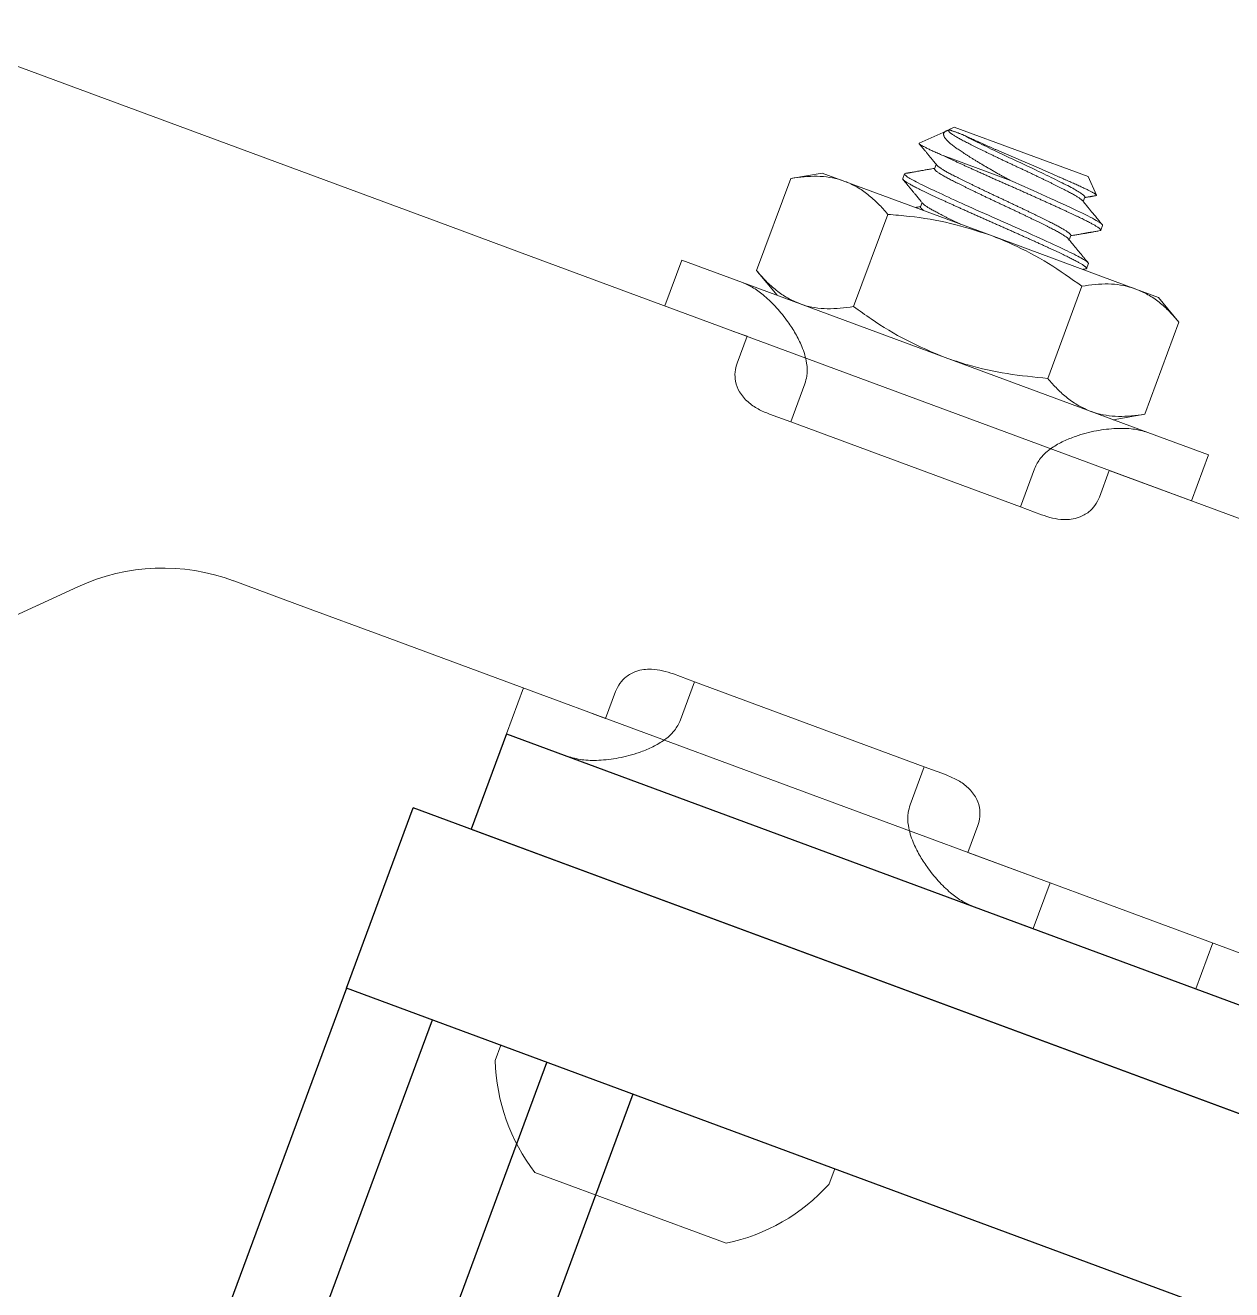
# Model space of a CAD drawing. Header units: inches. Extents: x -1 to 66.5, y -11.9 to 25.2.
# Drawn here: x 49.113 to 50.594, y -8.552 to -7 of the extents above; entities that cross this region are included whole.
import ezdxf

# ---------------------------------------------------------------- set-up
doc = ezdxf.new("R2010")
doc.units = ezdxf.units.IN
doc.header["$MEASUREMENT"] = 0
doc.linetypes.add('SLD-Solid', pattern=[0])
doc.layers.add('Clamp', color=30, linetype='Continuous')
doc.layers.add('Fastener', color=134, linetype='Continuous')

msp = doc.modelspace()

# ---------------------------------------------------------------- linework, layer by layer
at = {"layer": 'Clamp', "linetype": 'Continuous', "lineweight": 0}
for p, q in [((48.9674, -6.9999), (49.6319, -7.2457)), ((50.0527, -7.1878), (50.0914, -7.1812)), ((50.1191, -7.1914), (50.0914, -7.1812)), ((50.0527, -7.1878), (50.0108, -7.301)), ((50.2978, -7.2575), (50.1191, -7.1914)), ((50.1718, -7.2319), (50.1299, -7.3451)), ((49.6319, -7.2457), (49.7231, -7.2794)), ((50.4764, -7.3236), (50.2978, -7.2575)), ((49.7231, -7.2794), (49.8856, -7.3396)), ((49.8983, -7.3443), (49.9192, -7.288)), ((49.9192, -7.288), (49.9936, -7.3156)), ((50.0359, -7.3312), (50.0108, -7.301)), ((49.9936, -7.3156), (50.4909, -7.4995)), ((50.4101, -7.32), (50.3682, -7.4332)), ((50.5041, -7.3338), (50.4764, -7.3236)), ((49.8856, -7.3396), (50.8284, -7.6884)), ((50.5041, -7.3338), (50.5292, -7.3641)), ((50.5292, -7.3641), (50.4873, -7.4773)), ((49.9826, -7.3755), (49.9991, -7.3816)), ((49.9991, -7.3816), (49.987, -7.4144)), ((50.0528, -7.4867), (50.0701, -7.4398)), ((50.0268, -7.4771), (50.0528, -7.4867)), ((50.4873, -7.4773), (50.4486, -7.4839)), ((50.0528, -7.4867), (50.3346, -7.591)), ((50.4909, -7.4995), (50.5653, -7.5271)), ((50.5653, -7.5271), (50.5445, -7.5834)), ((50.3519, -7.5441), (50.3346, -7.591)), ((50.4316, -7.5789), (50.4437, -7.5461)), ((50.4437, -7.5461), (50.5445, -7.5834)), ((50.3346, -7.591), (50.3605, -7.6006)), ((49.4584, -7.7147), (49.3691, -7.6816)), ((49.1779, -7.6889), (48.8714, -7.8299)), ((49.5496, -7.7484), (49.4584, -7.7147)), ((49.7121, -7.8085), (49.5496, -7.7484)), ((49.9348, -7.8056), (49.9088, -7.796)), ((49.9174, -7.8525), (49.9348, -7.8056)), ((50.2166, -7.9099), (49.9348, -7.8056)), ((49.704, -7.8695), (49.7248, -7.8132)), ((50.655, -8.1574), (49.7121, -7.8085)), ((49.8378, -7.8177), (49.8256, -7.8505)), ((49.8256, -7.8505), (49.8091, -7.8444)), ((49.7785, -7.8971), (49.704, -7.8695)), ((50.2757, -8.081), (49.7785, -7.8971)), ((50.2166, -7.9099), (50.1992, -7.9568)), ((50.2425, -7.9195), (50.2166, -7.9099)), ((50.2702, -8.015), (50.2823, -7.9822)), ((50.371, -8.0523), (50.2702, -8.015)), ((49.805, -8.0402), (49.7774, -8.0299)), ((49.9837, -8.1063), (49.805, -8.0402)), ((50.371, -8.0523), (50.3502, -8.1086)), ((50.3502, -8.1086), (50.2757, -8.081)), ((49.9837, -8.1063), (50.1624, -8.1724)), ((50.5499, -8.1825), (50.5707, -8.1262)), ((50.1901, -8.1826), (50.1624, -8.1724)), ((50.6243, -8.21), (50.5499, -8.1825))]:
    msp.add_line(p, q, dxfattribs=at)
at = {"layer": 'Clamp'}
for p, q in [((49.704, -7.8695), (49.6606, -7.9867)), ((49.704, -7.8695), (51.196, -8.4215)), ((49.5074, -8.1817), (49.5893, -7.9603)), ((52.2856, -8.9579), (49.5893, -7.9603)), ((49.6606, -7.9867), (51.1527, -8.5388)), ((49.5074, -8.1817), (49.3339, -8.6506)), ((52.2037, -9.1793), (49.5074, -8.1817)), ((49.4394, -8.6896), (49.6129, -8.2207)), ((49.5801, -8.7417), (49.7536, -8.2728)), ((49.8591, -8.3118), (49.6856, -8.7807))]:
    msp.add_line(p, q, dxfattribs=at)
at = {"layer": 'Clamp', "linetype": 'Continuous', "lineweight": 0}
msp.add_arc((49.2823, -7.9161), 0.25, 69.6963, 114.6963, dxfattribs=at)
for points, knots in [([(50.1191, -7.1914), (50.1177, -7.1909), (50.1116, -7.1887), (50.1004, -7.1862), (50.0799, -7.1843), (50.0636, -7.1864), (50.0527, -7.1878)], [0, 0, 0, 0, 0.070048, 0.300464, 0.530916, 1, 1, 1, 1]), ([(50.1718, -7.2319), (50.168, -7.2274), (50.1603, -7.2186), (50.1476, -7.2073), (50.134, -7.1978), (50.1241, -7.1935), (50.1191, -7.1914)], [0, 0, 0, 0, 0.247711, 0.495365, 0.747705, 1, 1, 1, 1]), ([(50.2978, -7.2575), (50.2816, -7.2523), (50.2491, -7.2417), (50.2065, -7.2349), (50.1806, -7.2326), (50.1718, -7.2319)], [0, 0, 0, 0, 0.394523, 0.795077, 1, 1, 1, 1]), ([(50.4101, -7.32), (50.3965, -7.3105), (50.3694, -7.2914), (50.3314, -7.2709), (50.3068, -7.2611), (50.2978, -7.2575)], [0, 0, 0, 0, 0.384596, 0.772923, 1, 1, 1, 1]), ([(50.0108, -7.301), (50.0146, -7.3054), (50.0223, -7.3142), (50.035, -7.3255), (50.0486, -7.335), (50.0586, -7.3393), (50.0635, -7.3415)], [0, 0, 0, 0, 0.2477112, 0.4953655, 0.7477053, 1, 1, 1, 1]), ([(49.9936, -7.3156), (49.9982, -7.3176), (50.0073, -7.3217), (50.0213, -7.3323), (50.0356, -7.3461), (50.0483, -7.3619), (50.0588, -7.3781), (50.0672, -7.3948), (50.0726, -7.4123), (50.0735, -7.4284), (50.071, -7.4367), (50.0701, -7.4398)], [0, 0, 0, 0, 0.123246, 0.246594, 0.389151, 0.531727, 0.636222, 0.740584, 0.860336, 0.947571, 1, 1, 1, 1]), ([(50.4764, -7.3236), (50.475, -7.3231), (50.4689, -7.321), (50.4577, -7.3184), (50.4373, -7.3165), (50.421, -7.3186), (50.4101, -7.32)], [0, 0, 0, 0, 0.0700479, 0.3004641, 0.5309163, 1, 1, 1, 1]), ([(50.5292, -7.3641), (50.5253, -7.3597), (50.5177, -7.3508), (50.505, -7.3395), (50.4914, -7.33), (50.4814, -7.3258), (50.4764, -7.3236)], [0, 0, 0, 0, 0.247711, 0.495365, 0.747705, 1, 1, 1, 1]), ([(50.0635, -7.3415), (50.065, -7.342), (50.0711, -7.3441), (50.0823, -7.3466), (50.1027, -7.3486), (50.119, -7.3465), (50.1299, -7.3451)], [0, 0, 0, 0, 0.070048, 0.300464, 0.530916, 1, 1, 1, 1]), ([(50.1299, -7.3451), (50.1371, -7.3502), (50.158, -7.3652), (50.1948, -7.3878), (50.2263, -7.4009), (50.2422, -7.4076)], [0, 0, 0, 0, 0.204924, 0.599807, 1, 1, 1, 1]), ([(50.0268, -7.4771), (50.022, -7.4752), (50.0124, -7.4712), (49.9996, -7.4624), (49.9898, -7.4512), (49.9847, -7.4382), (49.9838, -7.4256), (49.986, -7.4181), (49.987, -7.4144)], [0, 0, 0, 0, 0.192183, 0.383938, 0.589627, 0.75572, 0.881839, 1, 1, 1, 1]), ([(50.2422, -7.4076), (50.2515, -7.4107), (50.2763, -7.4193), (50.3185, -7.4284), (50.3515, -7.4316), (50.3682, -7.4332)], [0, 0, 0, 0, 0.227076, 0.611316, 1, 1, 1, 1]), ([(50.3682, -7.4332), (50.372, -7.4376), (50.3797, -7.4465), (50.3924, -7.4577), (50.406, -7.4673), (50.4159, -7.4715), (50.4209, -7.4737)], [0, 0, 0, 0, 0.247711, 0.495365, 0.747705, 1, 1, 1, 1]), ([(50.4209, -7.4737), (50.4223, -7.4742), (50.4284, -7.4763), (50.4396, -7.4789), (50.4601, -7.4808), (50.4764, -7.4787), (50.4873, -7.4773)], [0, 0, 0, 0, 0.070048, 0.300464, 0.530916, 1, 1, 1, 1]), ([(50.3519, -7.5441), (50.3541, -7.5396), (50.3593, -7.5293), (50.3726, -7.5184), (50.3874, -7.51), (50.406, -7.5027), (50.428, -7.4969), (50.4518, -7.4943), (50.4733, -7.4946), (50.485, -7.4979), (50.4909, -7.4995)], [0, 0, 0, 0, 0.080226, 0.185456, 0.279715, 0.374206, 0.537738, 0.701359, 0.85078, 1, 1, 1, 1]), ([(50.4316, -7.5789), (50.4299, -7.5824), (50.4266, -7.5895), (50.4178, -7.5984), (50.4077, -7.6038), (50.3971, -7.6063), (50.3862, -7.6067), (50.3739, -7.6051), (50.365, -7.6021), (50.3605, -7.6006)], [0, 0, 0, 0, 0.121008, 0.241504, 0.408122, 0.530914, 0.653941, 0.82684, 1, 1, 1, 1]), ([(49.8378, -7.8177), (49.8394, -7.8142), (49.8427, -7.8071), (49.8515, -7.7982), (49.8616, -7.7928), (49.8723, -7.7903), (49.8832, -7.7899), (49.8955, -7.7916), (49.9044, -7.7945), (49.9088, -7.796)], [0, 0, 0, 0, 0.121008, 0.241504, 0.408122, 0.530914, 0.653941, 0.82684, 1, 1, 1, 1]), ([(49.9174, -7.8525), (49.9152, -7.857), (49.9101, -7.8673), (49.8967, -7.8782), (49.8819, -7.8866), (49.8634, -7.8939), (49.8413, -7.8997), (49.8175, -7.9024), (49.796, -7.902), (49.7843, -7.8987), (49.7785, -7.8971)], [0, 0, 0, 0, 0.080226, 0.185456, 0.279715, 0.374206, 0.537738, 0.701359, 0.85078, 1, 1, 1, 1]), ([(50.2425, -7.9195), (50.2473, -7.9215), (50.257, -7.9254), (50.2697, -7.9342), (50.2795, -7.9455), (50.2846, -7.9584), (50.2855, -7.971), (50.2834, -7.9785), (50.2823, -7.9822)], [0, 0, 0, 0, 0.192183, 0.383938, 0.589627, 0.75572, 0.881839, 1, 1, 1, 1]), ([(50.2757, -8.081), (50.2712, -8.079), (50.2621, -8.0749), (50.248, -8.0643), (50.2337, -8.0505), (50.221, -8.0347), (50.2105, -8.0185), (50.2022, -8.0018), (50.1967, -7.9843), (50.1959, -7.9682), (50.1983, -7.9599), (50.1992, -7.9568)], [0, 0, 0, 0, 0.1232457, 0.2465943, 0.3891513, 0.5317266, 0.6362221, 0.7405836, 0.8603362, 0.9475708, 1, 1, 1, 1])]:
    msp.add_open_spline(points, degree=3, knots=knots, dxfattribs=at)
at = {"layer": 'Fastener', "linetype": 'SLD-Solid', "lineweight": 15}
for p, q in [((50.2104, -7.1447), (50.2433, -7.1296)), ((50.2466, -7.129), (50.2471, -7.1279)), ((50.2471, -7.1279), (50.2535, -7.1249)), ((50.4176, -7.1856), (50.2535, -7.1249)), ((50.2397, -7.1598), (50.3226, -7.1904)), ((50.1902, -7.1881), (50.1923, -7.1822)), ((50.2293, -7.1759), (50.2313, -7.1706)), ((50.4176, -7.1856), (50.4281, -7.2084)), ((50.4137, -7.2108), (50.4117, -7.2162)), ((50.2119, -7.2228), (50.2139, -7.2175)), ((50.4355, -7.2455), (50.4333, -7.2514)), ((50.3963, -7.2577), (50.3944, -7.2631)), ((50.4181, -7.2924), (50.4159, -7.2983)), ((49.69, -8.2704), (49.6969, -8.2518)), ((49.6969, -8.2518), (49.9018, -8.3276)), ((49.9018, -8.3276), (50.1068, -8.4034)), ((49.7388, -8.408), (49.856, -8.4514)), ((50.1068, -8.4034), (50.0999, -8.422)), ((49.856, -8.4514), (49.9733, -8.4948))]:
    msp.add_line(p, q, dxfattribs=at)
at = {"layer": 'Fastener', "linetype": 'SLD-Solid', "lineweight": 15, "flags": 128}
msp.add_lwpolyline([(50.1933, -7.1817), (50.193, -7.1818), (50.1925, -7.182), (50.1923, -7.1822), (50.1923, -7.1826), (50.1925, -7.183), (50.1929, -7.1834), (50.1934, -7.184), (50.1942, -7.1846), (50.1951, -7.1853), (50.1962, -7.1861), (50.1975, -7.1869), (50.1989, -7.1878), (50.2005, -7.1887), (50.2023, -7.1897), (50.2045, -7.1909), (50.2068, -7.1921), (50.2093, -7.1934), (50.2121, -7.1948), (50.2149, -7.1962), (50.218, -7.1977), (50.2212, -7.1992), (50.2245, -7.2008), (50.2278, -7.2024), (50.2312, -7.204), (50.2348, -7.2056), (50.2385, -7.2073), (50.2424, -7.2091), (50.2464, -7.211), (50.2502, -7.2127), (50.2542, -7.2145), (50.2582, -7.2164), (50.2623, -7.2182), (50.2665, -7.2201), (50.2713, -7.2222), (50.276, -7.2244), (50.2809, -7.2266), (50.2857, -7.2287), (50.2906, -7.2309), (50.2955, -7.2331), (50.3004, -7.2352), (50.3052, -7.2373), (50.3098, -7.2394), (50.3144, -7.2414), (50.3191, -7.2435), (50.3237, -7.2455), (50.3283, -7.2476), (50.3329, -7.2496), (50.3373, -7.2516), (50.3415, -7.2535), (50.3457, -7.2554), (50.3499, -7.2573), (50.354, -7.2591), (50.3584, -7.2612), (50.3628, -7.2631), (50.367, -7.2651), (50.3711, -7.267), (50.3751, -7.2688), (50.3788, -7.2706), (50.3825, -7.2722), (50.3859, -7.2739), (50.3891, -7.2754), (50.3921, -7.2768), (50.395, -7.2782), (50.3978, -7.2796), (50.4004, -7.2809), (50.4029, -7.2822), (50.4051, -7.2833), (50.4071, -7.2844), (50.4089, -7.2854), (50.4106, -7.2864), (50.4122, -7.2873), (50.4137, -7.2883), (50.4149, -7.2891), (50.416, -7.2899), (50.4169, -7.2906), (50.4175, -7.2912), (50.4179, -7.2917), (50.4181, -7.2921), (50.4181, -7.2924), (50.4181, -7.2924)], dxfattribs=at)
at = {"layer": 'Fastener', "linetype": 'SLD-Solid', "lineweight": 15}
for start, end in [(181.4129, 217.5909), (281.8018, 317.9797)]:
    msp.add_arc((49.9252, -8.2646), 0.2352, start, end, dxfattribs=at)
for points, knots in [([(50.2468, -7.1285), (50.2468, -7.1285), (50.2463, -7.1286), (50.2454, -7.1289), (50.2443, -7.1292), (50.2433, -7.1296), (50.2424, -7.1301), (50.2417, -7.1306), (50.2411, -7.1311), (50.2407, -7.1318), (50.2403, -7.1327), (50.2402, -7.1337), (50.2404, -7.1348), (50.2408, -7.136), (50.2415, -7.1374), (50.2424, -7.1387), (50.2435, -7.14), (50.2446, -7.1412), (50.2459, -7.1425), (50.2473, -7.1438), (50.2489, -7.1452), (50.2507, -7.1467), (50.2527, -7.1482), (50.2548, -7.1497), (50.257, -7.1513), (50.2593, -7.1528), (50.2617, -7.1545), (50.2643, -7.1562), (50.267, -7.1579), (50.2698, -7.1597), (50.2727, -7.1616), (50.2758, -7.1635), (50.2791, -7.1656), (50.2827, -7.1677), (50.2863, -7.1699), (50.2901, -7.1722), (50.2941, -7.1745), (50.2981, -7.1768), (50.3023, -7.1792), (50.3064, -7.1815), (50.3104, -7.1838), (50.3144, -7.186), (50.3185, -7.1882), (50.3212, -7.1897), (50.3226, -7.1904)], [0, 0, 0, 0, 0.0016, 0.021923, 0.042396, 0.06287, 0.083766, 0.104661, 0.125679, 0.146696, 0.174974, 0.20327, 0.231548, 0.260527, 0.289527, 0.318506, 0.341304, 0.364102, 0.387058, 0.410015, 0.43347, 0.456926, 0.480553, 0.504181, 0.527023, 0.549865, 0.57283, 0.595794, 0.61914, 0.642485, 0.665962, 0.689438, 0.715416, 0.741393, 0.767552, 0.79371, 0.820437, 0.847164, 0.874088, 0.901012, 0.925682, 0.950351, 0.975176, 1, 1, 1, 1]), ([(50.2466, -7.129), (50.2466, -7.129), (50.2466, -7.1291), (50.2466, -7.1294), (50.2467, -7.1299), (50.2471, -7.1304), (50.2477, -7.1311), (50.2485, -7.1318), (50.2495, -7.1326), (50.2507, -7.1334), (50.2521, -7.1344), (50.2537, -7.1354), (50.2555, -7.1365), (50.2575, -7.1376), (50.2596, -7.1389), (50.262, -7.1402), (50.2645, -7.1415), (50.2671, -7.1429), (50.2699, -7.1443), (50.2728, -7.1458), (50.2758, -7.1473), (50.279, -7.1489), (50.2824, -7.1506), (50.2859, -7.1523), (50.2894, -7.154), (50.2931, -7.1558), (50.2968, -7.1576), (50.3007, -7.1594), (50.3046, -7.1613), (50.3087, -7.1633), (50.3127, -7.1652), (50.3168, -7.1671), (50.3209, -7.169), (50.325, -7.171), (50.3291, -7.1729), (50.3331, -7.1748), (50.3372, -7.1767), (50.3413, -7.1786), (50.3454, -7.1805), (50.3494, -7.1824), (50.3534, -7.1843), (50.3573, -7.1862), (50.3611, -7.188), (50.3649, -7.1899), (50.3686, -7.1917), (50.3722, -7.1934), (50.3757, -7.1952), (50.3791, -7.1968), (50.3823, -7.1984), (50.3854, -7.2), (50.3883, -7.2014), (50.3911, -7.2029), (50.3937, -7.2042), (50.3962, -7.2056), (50.3985, -7.2068), (50.4007, -7.2081), (50.4026, -7.2092), (50.4044, -7.2103), (50.406, -7.2113), (50.4074, -7.2123), (50.4086, -7.2131), (50.4096, -7.2139), (50.4104, -7.2147), (50.4108, -7.2151), (50.411, -7.2153)], [0, 0, 0, 0, 0.000026, 0.016126, 0.032363, 0.04872, 0.065179, 0.08172, 0.098026, 0.114373, 0.130739, 0.147107, 0.163788, 0.180427, 0.197005, 0.213501, 0.229895, 0.246168, 0.262303, 0.278402, 0.294639, 0.310997, 0.327456, 0.343997, 0.360303, 0.376649, 0.393016, 0.409383, 0.426064, 0.442704, 0.459282, 0.475778, 0.492171, 0.508445, 0.524579, 0.540679, 0.556916, 0.573274, 0.589733, 0.606274, 0.62258, 0.638926, 0.655292, 0.67166, 0.688341, 0.704981, 0.721558, 0.738054, 0.754448, 0.770721, 0.786856, 0.802955, 0.819193, 0.83555, 0.852009, 0.86855, 0.884856, 0.901202, 0.917569, 0.933936, 0.950617, 0.967257, 0.983835, 1, 1, 1, 1]), ([(50.2636, -7.134), (50.263, -7.1338), (50.2619, -7.1334), (50.2603, -7.1328), (50.2588, -7.1322), (50.2572, -7.1316), (50.2557, -7.1311), (50.2542, -7.1305), (50.2528, -7.13), (50.2516, -7.1296), (50.2505, -7.1292), (50.2496, -7.1288), (50.2488, -7.1285), (50.2481, -7.1283), (50.2477, -7.1281), (50.2473, -7.128), (50.2471, -7.1279), (50.247, -7.1279), (50.2471, -7.1279), (50.2471, -7.1279)], [0, 0, 0, 0, 0.053875, 0.10775, 0.161873, 0.215996, 0.282019, 0.348042, 0.414523, 0.481004, 0.547027, 0.613049, 0.67953, 0.746012, 0.808246, 0.870479, 0.933097, 0.995714, 1, 1, 1, 1]), ([(50.4276, -7.2089), (50.4277, -7.2088), (50.428, -7.2088), (50.4281, -7.2087), (50.4282, -7.2084), (50.428, -7.2082), (50.4276, -7.2078), (50.4271, -7.2074), (50.4264, -7.2069), (50.4255, -7.2063), (50.4245, -7.2057), (50.4232, -7.205), (50.4219, -7.2043), (50.4203, -7.2035), (50.4186, -7.2026), (50.4166, -7.2016), (50.4146, -7.2006), (50.4124, -7.1996), (50.4102, -7.1986), (50.4078, -7.1974), (50.4052, -7.1963), (50.4025, -7.195), (50.3997, -7.1938), (50.3967, -7.1924), (50.3936, -7.1911), (50.3905, -7.1897), (50.3873, -7.1883), (50.384, -7.1868), (50.3806, -7.1853), (50.377, -7.1838), (50.3734, -7.1822), (50.3697, -7.1806), (50.3659, -7.179), (50.3622, -7.1774), (50.3586, -7.1758), (50.3549, -7.1742), (50.3511, -7.1725), (50.3473, -7.1709), (50.3434, -7.1692), (50.3395, -7.1676), (50.3356, -7.1659), (50.3318, -7.1643), (50.328, -7.1626), (50.3242, -7.161), (50.3204, -7.1594), (50.3166, -7.1578), (50.3129, -7.1561), (50.3091, -7.1545), (50.3055, -7.1529), (50.302, -7.1514), (50.2987, -7.1499), (50.2955, -7.1485), (50.2922, -7.1471), (50.2891, -7.1457), (50.286, -7.1443), (50.283, -7.1429), (50.2799, -7.1416), (50.2769, -7.1402), (50.274, -7.1389), (50.2711, -7.1376), (50.2685, -7.1363), (50.2659, -7.1351), (50.2644, -7.1344), (50.2636, -7.134)], [0, 0, 0, 0, 0.0127366, 0.0297685, 0.0468004, 0.0642126, 0.0816247, 0.0991745, 0.1167244, 0.1333464, 0.1499685, 0.1667108, 0.1834532, 0.2005756, 0.2176981, 0.2349521, 0.2522061, 0.2684966, 0.2847872, 0.3011908, 0.3175945, 0.3343563, 0.3511181, 0.3680055, 0.3848926, 0.401073, 0.4172534, 0.4335538, 0.4498542, 0.4665343, 0.4832145, 0.5000262, 0.5168378, 0.5325045, 0.5481712, 0.5639467, 0.5797222, 0.595841, 0.6119597, 0.628197, 0.6444344, 0.6601017, 0.6757688, 0.6915518, 0.7073349, 0.7234887, 0.7396425, 0.7559259, 0.7722093, 0.7873204, 0.8024316, 0.8176487, 0.8328658, 0.8484172, 0.8639686, 0.8796355, 0.8953025, 0.9125595, 0.9298261, 0.9470829, 0.9647182, 0.9823648, 1, 1, 1, 1]), ([(50.2636, -7.134), (50.2686, -7.1368), (50.2746, -7.1398), (50.2887, -7.1468), (50.2967, -7.1507), (50.3136, -7.1588), (50.3225, -7.1629), (50.3397, -7.1709), (50.3485, -7.1751), (50.3655, -7.1832), (50.3735, -7.1871), (50.3876, -7.1941), (50.3937, -7.1971), (50.4038, -7.2027), (50.4078, -7.2051), (50.4128, -7.2088), (50.4139, -7.2101), (50.4137, -7.2108)], [0, 0, 0, 0, 0.125, 0.125, 0.25, 0.25, 0.375, 0.375, 0.5, 0.5, 0.625, 0.625, 0.75, 0.75, 0.875, 0.875, 1, 1, 1, 1]), ([(50.2397, -7.1598), (50.2386, -7.1593), (50.2366, -7.1584), (50.2337, -7.1572), (50.231, -7.1559), (50.2283, -7.1547), (50.2259, -7.1536), (50.2235, -7.1525), (50.2214, -7.1515), (50.2194, -7.1505), (50.2176, -7.1496), (50.216, -7.1488), (50.2146, -7.1481), (50.2134, -7.1474), (50.2124, -7.1468), (50.2115, -7.1462), (50.2109, -7.1458), (50.2105, -7.1454), (50.2103, -7.1451), (50.2102, -7.1449), (50.2104, -7.1448), (50.2104, -7.1447)], [0, 0, 0, 0, 0.051512, 0.103024, 0.154878, 0.206732, 0.259661, 0.31259, 0.36589, 0.41919, 0.47189, 0.524589, 0.577654, 0.63072, 0.684939, 0.739159, 0.793778, 0.848397, 0.901096, 0.953796, 1, 1, 1, 1]), ([(50.232, -7.1715), (50.2314, -7.1708), (50.2304, -7.1695), (50.2289, -7.1677), (50.2276, -7.1661), (50.2264, -7.1647), (50.2254, -7.1635), (50.2246, -7.1625), (50.2239, -7.1617), (50.2234, -7.1611), (50.2231, -7.1606), (50.2227, -7.1602), (50.2225, -7.1599), (50.2221, -7.1595), (50.2217, -7.159), (50.2212, -7.1584), (50.2205, -7.1576), (50.2197, -7.1565), (50.2187, -7.1553), (50.2176, -7.154), (50.2163, -7.1525), (50.2149, -7.1507), (50.2134, -7.1489), (50.2119, -7.147), (50.2109, -7.1458), (50.2104, -7.1453)], [0, 0, 0, 0, 0.07657, 0.145615, 0.207129, 0.261106, 0.307543, 0.346434, 0.377777, 0.399009, 0.416134, 0.430577, 0.442341, 0.456796, 0.475243, 0.497834, 0.530417, 0.569182, 0.61456, 0.666567, 0.725205, 0.790477, 0.862386, 0.940937, 1, 1, 1, 1]), ([(50.2397, -7.1598), (50.2408, -7.1603), (50.2429, -7.1613), (50.2464, -7.1629), (50.25, -7.1646), (50.2537, -7.1663), (50.2576, -7.1681), (50.2615, -7.1699), (50.2654, -7.1717), (50.2694, -7.1735), (50.2734, -7.1753), (50.2775, -7.1772), (50.2819, -7.1791), (50.2864, -7.1812), (50.2912, -7.1834), (50.2961, -7.1855), (50.3009, -7.1877), (50.3058, -7.1899), (50.3107, -7.192), (50.3155, -7.1942), (50.3203, -7.1963), (50.325, -7.1983), (50.3296, -7.2004), (50.3343, -7.2024), (50.3389, -7.2045), (50.3435, -7.2066), (50.3481, -7.2086), (50.3524, -7.2106), (50.3567, -7.2125), (50.3609, -7.2144), (50.3651, -7.2163), (50.3693, -7.2182), (50.3736, -7.2201), (50.378, -7.2221), (50.3822, -7.2241), (50.3863, -7.2259), (50.3902, -7.2278), (50.394, -7.2295), (50.3977, -7.2312), (50.4011, -7.2328), (50.4043, -7.2343), (50.4073, -7.2358), (50.4103, -7.2372), (50.413, -7.2386), (50.4156, -7.2399), (50.4181, -7.2411), (50.4203, -7.2423), (50.4223, -7.2434), (50.4241, -7.2444), (50.4258, -7.2454), (50.4274, -7.2463), (50.4289, -7.2472), (50.4302, -7.2481), (50.4312, -7.2489), (50.4321, -7.2495), (50.4327, -7.2501), (50.4331, -7.2507), (50.4333, -7.2511), (50.4333, -7.2514), (50.4331, -7.2517), (50.4328, -7.2518), (50.4324, -7.2519), (50.4323, -7.2519)], [0, 0, 0, 0, 0.016293, 0.032704, 0.04922, 0.06583, 0.08252, 0.099275, 0.115121, 0.131001, 0.146903, 0.162815, 0.178723, 0.19646, 0.214162, 0.23181, 0.24939, 0.266885, 0.284279, 0.301557, 0.318705, 0.334997, 0.351408, 0.367925, 0.384535, 0.401224, 0.41798, 0.433826, 0.449706, 0.465608, 0.481519, 0.497428, 0.515165, 0.532866, 0.550515, 0.568095, 0.585589, 0.602983, 0.620262, 0.637409, 0.653702, 0.670113, 0.68663, 0.70324, 0.719929, 0.736685, 0.752531, 0.768411, 0.784312, 0.800224, 0.816133, 0.83387, 0.851571, 0.86922, 0.8868, 0.904294, 0.921688, 0.938966, 0.956114, 0.972407, 0.988818, 1, 1, 1, 1]), ([(50.1933, -7.1817), (50.1939, -7.1816), (50.1949, -7.1814), (50.1963, -7.1812), (50.1974, -7.181), (50.1982, -7.1809), (50.1987, -7.1808), (50.1991, -7.1807), (50.1994, -7.1807), (50.1997, -7.1806), (50.2, -7.1806), (50.2003, -7.1805), (50.2007, -7.1804), (50.2013, -7.1803), (50.2023, -7.1802), (50.2039, -7.1799), (50.206, -7.1795), (50.2082, -7.1791), (50.2103, -7.1788), (50.2122, -7.1784), (50.2143, -7.1781), (50.2166, -7.1777), (50.219, -7.1772), (50.2217, -7.1768), (50.2245, -7.1763), (50.2271, -7.1758), (50.2288, -7.1755), (50.2295, -7.1754)], [0, 0, 0, 0, 0.046633, 0.085734, 0.117306, 0.136043, 0.150547, 0.162103, 0.169025, 0.176282, 0.184471, 0.193595, 0.203653, 0.214643, 0.248143, 0.283317, 0.349815, 0.42104, 0.468439, 0.520726, 0.578432, 0.64155, 0.710077, 0.782641, 0.860411, 0.943382, 1, 1, 1, 1]), ([(50.2293, -7.1759), (50.2293, -7.1759), (50.2292, -7.1761), (50.2292, -7.1763), (50.2294, -7.1768), (50.2298, -7.1773), (50.2304, -7.178), (50.2312, -7.1787), (50.2322, -7.1795), (50.2333, -7.1803), (50.2347, -7.1813), (50.2363, -7.1823), (50.2381, -7.1834), (50.2401, -7.1845), (50.2423, -7.1858), (50.2446, -7.1871), (50.2471, -7.1884), (50.2497, -7.1898), (50.2525, -7.1912), (50.2554, -7.1927), (50.2585, -7.1942), (50.2617, -7.1958), (50.2651, -7.1974), (50.2685, -7.1992), (50.2721, -7.2009), (50.2757, -7.2027), (50.2795, -7.2045), (50.2833, -7.2063), (50.2873, -7.2082), (50.2913, -7.2102), (50.2954, -7.2121), (50.2995, -7.214), (50.3036, -7.2159), (50.3076, -7.2179), (50.3117, -7.2198), (50.3158, -7.2217), (50.3199, -7.2236), (50.324, -7.2255), (50.328, -7.2274), (50.3321, -7.2293), (50.336, -7.2312), (50.3399, -7.2331), (50.3438, -7.2349), (50.3475, -7.2368), (50.3512, -7.2386), (50.3549, -7.2403), (50.3584, -7.242), (50.3617, -7.2437), (50.365, -7.2453), (50.368, -7.2469), (50.3709, -7.2483), (50.3737, -7.2497), (50.3763, -7.2511), (50.3788, -7.2524), (50.3812, -7.2537), (50.3833, -7.2549), (50.3853, -7.2561), (50.387, -7.2572), (50.3886, -7.2582), (50.39, -7.2591), (50.3913, -7.26), (50.3923, -7.2608), (50.3931, -7.2616), (50.3934, -7.262), (50.3936, -7.2622)], [0, 0, 0, 0, 0.000011, 0.01611, 0.032347, 0.048705, 0.065164, 0.081705, 0.098011, 0.114358, 0.130725, 0.147092, 0.163773, 0.180413, 0.196991, 0.213487, 0.229881, 0.246154, 0.262289, 0.278388, 0.294626, 0.310983, 0.327442, 0.343984, 0.36029, 0.376636, 0.393003, 0.40937, 0.426051, 0.442691, 0.459269, 0.475765, 0.492159, 0.508432, 0.524567, 0.540666, 0.556904, 0.573262, 0.589721, 0.606262, 0.622568, 0.638914, 0.655281, 0.671648, 0.688329, 0.704969, 0.721547, 0.738043, 0.754437, 0.770711, 0.786845, 0.802945, 0.819182, 0.83554, 0.851999, 0.86854, 0.884846, 0.901192, 0.917559, 0.933927, 0.950608, 0.967248, 0.983826, 1, 1, 1, 1]), ([(50.232, -7.1715), (50.2322, -7.1717), (50.2325, -7.1721), (50.2333, -7.1728), (50.2343, -7.1736), (50.2355, -7.1745), (50.2369, -7.1754), (50.2385, -7.1764), (50.2403, -7.1775), (50.2423, -7.1787), (50.2444, -7.1799), (50.2468, -7.1812), (50.2493, -7.1825), (50.2519, -7.1839), (50.2547, -7.1853), (50.2576, -7.1868), (50.2607, -7.1883), (50.2639, -7.1899), (50.2672, -7.1916), (50.2707, -7.1933), (50.2743, -7.195), (50.2779, -7.1968), (50.2817, -7.1986), (50.2855, -7.2005), (50.2895, -7.2024), (50.2935, -7.2043), (50.2975, -7.2062), (50.3016, -7.2082), (50.3057, -7.2101), (50.3098, -7.212), (50.3139, -7.2139), (50.318, -7.2158), (50.322, -7.2177), (50.3261, -7.2196), (50.3302, -7.2216), (50.3342, -7.2235), (50.3382, -7.2254), (50.3421, -7.2272), (50.3459, -7.2291), (50.3497, -7.2309), (50.3534, -7.2327), (50.357, -7.2345), (50.3605, -7.2362), (50.3639, -7.2379), (50.3671, -7.2395), (50.3702, -7.241), (50.3731, -7.2425), (50.3759, -7.2439), (50.3785, -7.2453), (50.381, -7.2466), (50.3833, -7.2479), (50.3855, -7.2491), (50.3874, -7.2502), (50.3892, -7.2513), (50.3908, -7.2523), (50.3922, -7.2533), (50.3934, -7.2542), (50.3944, -7.255), (50.3952, -7.2557), (50.3958, -7.2563), (50.3962, -7.2569), (50.3964, -7.2574), (50.3964, -7.2576), (50.3963, -7.2577)], [0, 0, 0, 0, 0.016034, 0.032576, 0.048882, 0.065228, 0.081595, 0.097963, 0.114644, 0.131284, 0.147862, 0.164358, 0.180752, 0.197025, 0.21316, 0.22926, 0.245497, 0.261855, 0.278314, 0.294856, 0.311162, 0.327508, 0.343875, 0.360243, 0.376924, 0.393564, 0.410142, 0.426638, 0.443032, 0.459305, 0.47544, 0.49154, 0.507777, 0.524135, 0.540594, 0.557135, 0.573442, 0.589788, 0.606155, 0.622522, 0.639204, 0.655844, 0.672422, 0.688918, 0.705312, 0.721585, 0.73772, 0.75382, 0.770057, 0.786415, 0.802874, 0.819415, 0.835722, 0.852068, 0.868435, 0.884802, 0.901484, 0.918124, 0.934702, 0.951198, 0.967592, 0.983865, 1, 1, 1, 1]), ([(50.1902, -7.1881), (50.1901, -7.1882), (50.1901, -7.1884), (50.1903, -7.1888), (50.1907, -7.1893), (50.1912, -7.1898), (50.192, -7.1905), (50.1929, -7.1912), (50.194, -7.1919), (50.1953, -7.1927), (50.1967, -7.1936), (50.1983, -7.1945), (50.2002, -7.1956), (50.2022, -7.1967), (50.2046, -7.198), (50.2071, -7.1993), (50.2099, -7.2006), (50.2127, -7.2021), (50.2158, -7.2036), (50.219, -7.2051), (50.2222, -7.2066), (50.2256, -7.2082), (50.229, -7.2098), (50.2326, -7.2115), (50.2363, -7.2132), (50.2402, -7.215), (50.2441, -7.2168), (50.2481, -7.2186), (50.252, -7.2204), (50.256, -7.2222), (50.2602, -7.2241), (50.2645, -7.226), (50.2691, -7.2281), (50.2739, -7.2302), (50.2787, -7.2324), (50.2836, -7.2346), (50.2884, -7.2367), (50.2933, -7.2389), (50.2982, -7.2411), (50.303, -7.2432), (50.3077, -7.2452), (50.3123, -7.2473), (50.3169, -7.2493), (50.3216, -7.2514), (50.3262, -7.2535), (50.3307, -7.2555), (50.3351, -7.2574), (50.3394, -7.2594), (50.3436, -7.2613), (50.3477, -7.2631), (50.352, -7.2651), (50.3563, -7.267), (50.3606, -7.269), (50.3649, -7.271), (50.369, -7.2728), (50.3729, -7.2747), (50.3767, -7.2764), (50.3803, -7.2781), (50.3837, -7.2797), (50.387, -7.2812), (50.39, -7.2827), (50.3929, -7.2841), (50.3957, -7.2855), (50.3983, -7.2868), (50.4007, -7.288), (50.4029, -7.2892), (50.4049, -7.2903), (50.4068, -7.2913), (50.4085, -7.2923), (50.4101, -7.2932), (50.4115, -7.2941), (50.4128, -7.295), (50.4139, -7.2958), (50.4147, -7.2964), (50.4154, -7.297), (50.4158, -7.2975), (50.416, -7.298), (50.416, -7.2983), (50.4158, -7.2986), (50.4154, -7.2987), (50.4151, -7.2988), (50.4149, -7.2988)], [0, 0, 0, 0, 0.012355, 0.024799, 0.037324, 0.04992, 0.062576, 0.075282, 0.087298, 0.09934, 0.111398, 0.123464, 0.135528, 0.148978, 0.162401, 0.175785, 0.189116, 0.202382, 0.215572, 0.228674, 0.241678, 0.254033, 0.266477, 0.279002, 0.291598, 0.304253, 0.316959, 0.328975, 0.341017, 0.353076, 0.365142, 0.377206, 0.390656, 0.404079, 0.417462, 0.430793, 0.44406, 0.45725, 0.470352, 0.483355, 0.49571, 0.508155, 0.52068, 0.533275, 0.545931, 0.558637, 0.570653, 0.582695, 0.594754, 0.60682, 0.618884, 0.632334, 0.645757, 0.65914, 0.672471, 0.685737, 0.698927, 0.71203, 0.725033, 0.737388, 0.749833, 0.762358, 0.774953, 0.787609, 0.800315, 0.812331, 0.824373, 0.836432, 0.848497, 0.860561, 0.874011, 0.887435, 0.900818, 0.914149, 0.927415, 0.940605, 0.953707, 0.966711, 0.979066, 0.99151, 1, 1, 1, 1]), ([(50.2146, -7.2184), (50.2139, -7.2175), (50.2125, -7.2158), (50.2105, -7.2133), (50.2087, -7.2111), (50.207, -7.2091), (50.2056, -7.2074), (50.2045, -7.206), (50.2035, -7.2049), (50.2027, -7.2039), (50.202, -7.203), (50.2013, -7.2022), (50.2007, -7.2015), (50.2002, -7.2008), (50.1997, -7.2002), (50.1991, -7.1995), (50.1986, -7.1989), (50.1982, -7.1984), (50.1979, -7.198), (50.1976, -7.1977), (50.1975, -7.1975), (50.1972, -7.1972), (50.1969, -7.1968), (50.1964, -7.1963), (50.1959, -7.1956), (50.1951, -7.1947), (50.1942, -7.1935), (50.1931, -7.1922), (50.1919, -7.1907), (50.191, -7.1897), (50.1905, -7.1891)], [0, 0, 0, 0, 0.091023, 0.174688, 0.250989, 0.319917, 0.381466, 0.424642, 0.463257, 0.497306, 0.526945, 0.555128, 0.577762, 0.600179, 0.622378, 0.644359, 0.666116, 0.685257, 0.699831, 0.706224, 0.712175, 0.721931, 0.735915, 0.754125, 0.77656, 0.809066, 0.847661, 0.892346, 0.943125, 1, 1, 1, 1]), ([(50.3226, -7.1904), (50.3372, -7.1969), (50.3524, -7.2036), (50.3803, -7.2163), (50.3931, -7.2222), (50.4135, -7.2318), (50.4221, -7.2361), (50.4332, -7.2425), (50.4358, -7.2446), (50.4355, -7.2455)], [0, 0, 0, 0, 0.25, 0.25, 0.5, 0.5, 0.75, 0.75, 1, 1, 1, 1]), ([(50.411, -7.2153), (50.4113, -7.2156), (50.4118, -7.2163), (50.4126, -7.2173), (50.4133, -7.2181), (50.4138, -7.2187), (50.4145, -7.2195), (50.4152, -7.2205), (50.4161, -7.2215), (50.4167, -7.2223), (50.4174, -7.2232), (50.4183, -7.2241), (50.4192, -7.2253), (50.4203, -7.2267), (50.4217, -7.2283), (50.4232, -7.2301), (50.4248, -7.2321), (50.4266, -7.2342), (50.4285, -7.2365), (50.4305, -7.239), (50.4328, -7.2417), (50.4343, -7.2436), (50.4351, -7.2445)], [0, 0, 0, 0, 0.038244, 0.0707, 0.097366, 0.118237, 0.133322, 0.185663, 0.211651, 0.239012, 0.26787, 0.3008, 0.338828, 0.387475, 0.442522, 0.503971, 0.571828, 0.646097, 0.725282, 0.810657, 0.902228, 1, 1, 1, 1]), ([(50.4276, -7.2089), (50.4276, -7.2089), (50.4269, -7.209), (50.4258, -7.2092), (50.4242, -7.2095), (50.4228, -7.2097), (50.4219, -7.2099), (50.4212, -7.21), (50.4207, -7.2101), (50.4202, -7.2102), (50.4197, -7.2103), (50.419, -7.2104), (50.4181, -7.2105), (50.417, -7.2107), (50.4157, -7.211), (50.4145, -7.2112), (50.4137, -7.2113), (50.4135, -7.2114)], [0, 0, 0, 0, 0.009443, 0.135231, 0.246463, 0.343137, 0.425396, 0.456973, 0.489913, 0.524211, 0.559907, 0.605563, 0.667689, 0.746267, 0.841299, 0.952766, 1, 1, 1, 1]), ([(50.2057, -7.2234), (50.2061, -7.2234), (50.2071, -7.2232), (50.2088, -7.2229), (50.2106, -7.2226), (50.2117, -7.2224), (50.2121, -7.2223)], [0.8213073, 0.8213073, 0.8213073, 0.8213073, 0.8542789, 0.9056694, 0.9647584, 1, 1, 1, 1]), ([(50.2119, -7.2228), (50.2119, -7.2229), (50.2119, -7.2232), (50.2121, -7.2237), (50.2124, -7.2242), (50.213, -7.2248), (50.2138, -7.2256), (50.2148, -7.2264), (50.2156, -7.227), (50.2161, -7.2273), (50.2161, -7.2273)], [0, 0, 0, 0, 0.0160924, 0.0323303, 0.0486884, 0.065148, 0.0816896, 0.0979962, 0.114343, 0.1157923, 0.1157923, 0.1157923, 0.1157923]), ([(50.2146, -7.2184), (50.2148, -7.2186), (50.2152, -7.219), (50.216, -7.2197), (50.217, -7.2205), (50.2182, -7.2214), (50.2196, -7.2223), (50.2211, -7.2233), (50.2229, -7.2244), (50.2249, -7.2256), (50.2271, -7.2268), (50.2294, -7.2281), (50.2319, -7.2294), (50.2346, -7.2308), (50.2373, -7.2322), (50.2402, -7.2337), (50.2433, -7.2352), (50.2465, -7.2368), (50.2499, -7.2385), (50.2533, -7.2402), (50.2569, -7.2419), (50.2595, -7.2432), (50.2608, -7.2438), (50.2609, -7.2439)], [0, 0, 0, 0, 0.0160242, 0.0325658, 0.0488724, 0.0652192, 0.0815865, 0.0979543, 0.114636, 0.1312764, 0.1478548, 0.1643512, 0.1807457, 0.1970196, 0.2131548, 0.2292547, 0.2454926, 0.2618508, 0.2783104, 0.294852, 0.3111586, 0.3275055, 0.3289548, 0.3289548, 0.3289548, 0.3289548]), ([(50.3936, -7.2622), (50.3943, -7.263), (50.3955, -7.2645), (50.3973, -7.2666), (50.3989, -7.2686), (50.4004, -7.2704), (50.4017, -7.272), (50.4029, -7.2734), (50.4039, -7.2746), (50.4047, -7.2757), (50.4055, -7.2766), (50.4061, -7.2773), (50.4066, -7.2779), (50.407, -7.2784), (50.4073, -7.2788), (50.4076, -7.2792), (50.4081, -7.2797), (50.4087, -7.2804), (50.4095, -7.2814), (50.4104, -7.2826), (50.4116, -7.284), (50.4129, -7.2855), (50.4143, -7.2873), (50.416, -7.2893), (50.4171, -7.2907), (50.4177, -7.2914)], [0, 0, 0, 0, 0.080349, 0.154335, 0.221955, 0.283199, 0.338059, 0.386532, 0.428612, 0.4643, 0.493592, 0.517403, 0.540753, 0.556981, 0.565443, 0.579063, 0.597856, 0.621824, 0.655552, 0.696043, 0.743294, 0.797314, 0.858103, 0.925664, 1, 1, 1, 1]), ([(50.4323, -7.2519), (50.4314, -7.2521), (50.4296, -7.2524), (50.4271, -7.2528), (50.4249, -7.2532), (50.423, -7.2536), (50.4213, -7.2538), (50.4199, -7.2541), (50.4188, -7.2543), (50.4179, -7.2544), (50.4172, -7.2546), (50.4165, -7.2547), (50.4158, -7.2548), (50.4151, -7.2549), (50.4144, -7.2551), (50.4135, -7.2552), (50.4126, -7.2554), (50.4114, -7.2556), (50.41, -7.2558), (50.4083, -7.2561), (50.4063, -7.2565), (50.4039, -7.2569), (50.4012, -7.2574), (50.3986, -7.2578), (50.3969, -7.2581), (50.3961, -7.2582)], [0, 0, 0, 0, 0.076945, 0.146079, 0.207403, 0.260921, 0.306637, 0.344551, 0.374669, 0.398743, 0.41994, 0.438324, 0.455039, 0.473739, 0.494697, 0.517914, 0.544478, 0.576516, 0.614083, 0.657173, 0.716169, 0.783112, 0.857992, 0.940802, 1, 1, 1, 1]), ([(50.415, -7.2988), (50.4145, -7.2989), (50.4135, -7.2991), (50.4123, -7.2993), (50.4115, -7.2994), (50.4112, -7.2995), (50.4112, -7.2995)], [0, 0, 0, 0, 0.042251, 0.0766355, 0.1031551, 0.1039286, 0.1039286, 0.1039286, 0.1039286])]:
    msp.add_open_spline(points, degree=3, knots=knots, dxfattribs=at)

doc.saveas('drawing.dxf')
